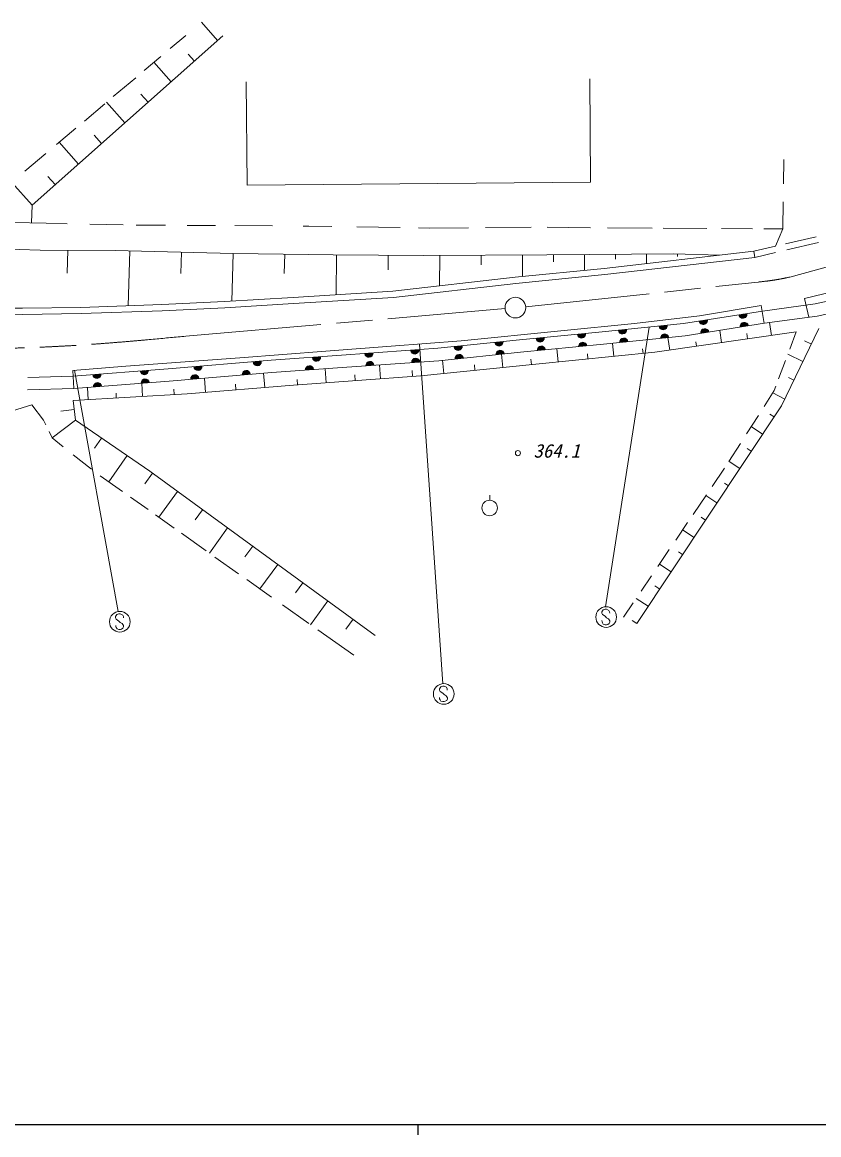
# Model space of a CAD drawing. Units: millimetres, scale not verified. Extents: x 40000 to 680000, y 20000 to 380000.
# Drawn here: x 129746 to 206772, y 204000 to 311619 of the extents above; entities that cross this region are included whole.
import ezdxf
from ezdxf.enums import TextEntityAlignment as Align

# ---------------------------------------------------------------- set-up
doc = ezdxf.new("R2010")
doc.units = ezdxf.units.MM
doc.header["$LTSCALE"] = 1000
doc.linetypes.add('CHAIN', pattern=[18.5, 12, -1.5, 3.5, -1.5])
for name, color, linetype, lineweight in [('M-BGD', 7, 'Continuous', 13), ('M-BMK', 2, 'CHAIN', 13), ('M-BMK-SRVR', 3, 'Continuous', 13), ('M-STR-STRC', 7, 'Continuous', 13), ('M-TTL-BAND', 7, 'Continuous', 25)]:
    doc.layers.add(name, color=color, linetype=linetype, lineweight=lineweight)
doc.styles.add('ＭＳ ゴシック', font='')
doc.styles.get('ＭＳ ゴシック').set_extended_font_data('MS Gothic')

msp = doc.modelspace()

# ---------------------------------------------------------------- linework, layer by layer
at = {"layer": 'M-BGD'}
for p, q in [((148636, 309856), (147070, 311619)), ((149155, 310318), (130695, 293915)), ((144052, 309072), (145558, 310343)), ((141549, 306958), (143133, 308295)), ((146393, 307864), (145797, 308535)), ((144151, 305871), (142484, 307747)), ((138547, 304424), (140720, 306258)), ((151487, 295852), (151401, 305852)), ((184627, 306140), (184713, 296141)), ((141908, 303878), (141217, 304656)), ((135752, 302065), (137725, 303730)), ((139665, 301886), (137898, 303876)), ((133045, 299779), (134943, 301381)), ((137423, 299893), (136711, 300695)), ((135180, 297901), (133311, 300004)), ((130007, 297214), (132023, 298916)), ((203349, 295972), (203382, 298349)), ((128725, 296132), (130695, 293915)), ((132937, 295908), (132225, 296710)), ((184713, 296141), (151487, 295852)), ((130695, 293915), (130644, 292211)), ((203287, 291637), (203324, 294239)), ((128875, 292257), (132055, 292175)), ((132055, 292175), (134104, 292131)), ((136280, 292084), (139508, 292014)), ((140748, 291999), (143585, 291983)), ((145685, 291971), (148434, 291956)), ((150314, 291946), (153944, 291925)), ((156926, 291909), (157470, 291906)), ((157470, 291906), (159678, 291869)), ((162110, 291828), (166296, 291757)), ((168059, 291728), (169092, 291710)), ((169092, 291710), (172907, 291744)), ((174560, 291758), (178969, 291796)), ((180517, 291784), (184702, 291747)), ((186353, 291733), (190663, 291694)), ((191741, 291685), (195948, 291667)), ((197376, 291662), (200352, 291649)), ((201457, 291645), (203287, 291637)), ((203287, 291637), (202575, 289950)), ((203545, 290178), (206512, 290876)), ((123551, 289812), (131477, 289580)), ((131477, 289580), (138741, 289523)), ((134146, 289559), (134081, 287357)), ((138741, 289523), (150149, 289262)), ((200489, 289459), (202575, 289950)), ((203688, 289595), (206754, 290316)), ((140146, 289491), (139991, 284193)), ((145145, 289377), (145085, 287324)), ((150144, 289262), (150009, 284634)), ((150149, 289262), (159814, 289106)), ((155143, 289181), (155089, 287325)), ((159814, 289106), (168579, 289062)), ((160106, 285257), (160125, 289104)), ((165125, 289079), (165118, 287666)), ((168579, 289062), (180464, 289105)), ((170125, 289067), (170110, 286111)), ((174125, 289082), (174120, 288163)), ((178125, 289096), (178115, 287019)), ((180464, 289105), (192769, 289211)), ((181125, 289110), (181122, 288434)), ((184125, 289136), (184118, 287617)), ((186034, 287808), (200489, 289459)), ((186098, 287212), (200592, 288867)), ((187126, 289162), (187123, 288695)), ((190126, 289188), (190121, 288275)), ((192769, 289211), (197172, 289080)), ((193126, 289201), (193125, 288968)), ((200489, 289459), (200594, 288867)), ((200592, 288867), (202604, 289340)), ((177414, 286949), (186034, 287808)), ((165595, 285593), (177414, 286949)), ((165648, 284995), (177478, 286353)), ((177478, 286353), (186098, 287212)), ((205398, 284904), (212234, 286572)), ((155930, 285001), (165595, 285593)), ((206414, 284373), (212872, 285772)), ((135413, 284039), (143244, 284303)), ((143244, 284303), (149311, 284590)), ((149311, 284590), (155930, 285001)), ((149344, 283991), (155967, 284402)), ((155967, 284402), (165648, 284995)), ((195252, 283206), (201220, 284224)), ((201220, 284224), (201484, 282489)), ((201343, 283682), (206414, 284373)), ((205815, 283080), (205398, 284904)), ((206622, 283190), (213137, 284602)), ((124841, 283387), (129782, 283351)), ((124851, 283987), (129779, 283951)), ((129779, 283951), (135413, 284039)), ((129782, 283351), (135428, 283439)), ((135428, 283439), (143268, 283703)), ((143268, 283703), (149344, 283991)), ((188959, 282462), (195252, 283206)), ((193689, 282471), (201343, 283682)), ((201518, 282494), (206622, 283190)), ((181839, 281757), (188959, 282462)), ((185833, 281656), (193689, 282471)), ((193845, 281280), (201518, 282494)), ((201994, 282559), (202192, 281321)), ((203161, 274509), (206790, 281992)), ((169920, 280075), (177826, 280890)), ((172192, 280800), (181839, 281757)), ((177826, 280890), (185833, 281656)), ((185952, 280462), (193845, 281280)), ((190923, 279699), (204576, 281664)), ((192183, 281108), (192363, 279906)), ((197200, 281811), (197377, 280628)), ((199818, 281499), (199891, 280990)), ((204576, 281664), (203961, 280003)), ((150781, 279143), (159097, 279812)), ((159097, 279812), (165438, 280281)), ((161066, 279450), (169920, 280075)), ((165438, 280281), (172192, 280800)), ((177945, 279696), (185952, 280462)), ((181435, 280030), (181569, 278766)), ((186826, 280553), (186949, 279303)), ((189735, 280035), (189780, 279585)), ((194881, 280700), (194942, 280277)), ((206061, 280488), (205398, 280810)), ((139753, 278357), (150781, 279143)), ((143857, 278107), (153804, 278939)), ((153804, 278939), (161066, 279450)), ((161151, 278253), (170024, 278879)), ((170024, 278879), (177945, 279696)), ((170396, 278917), (170524, 277639)), ((176229, 278225), (176100, 279505)), ((178944, 279031), (178998, 278509)), ((179418, 278552), (190923, 279699)), ((184397, 279528), (184444, 279053)), ((203554, 278905), (202896, 277129)), ((203776, 279503), (205239, 278794)), ((134626, 277942), (139753, 278357)), ((134721, 276181), (134626, 277942)), ((134656, 277380), (143857, 278107)), ((143955, 276911), (153896, 277743)), ((153090, 277686), (153212, 276279)), ((153896, 277743), (161151, 278253)), ((159032, 278104), (159131, 276734)), ((164297, 278475), (164398, 277122)), ((167454, 277927), (167496, 277351)), ((168283, 277409), (179418, 278552)), ((173472, 278464), (173525, 277947)), ((130281, 277255), (134656, 277380)), ((134721, 276181), (143955, 276911)), ((141301, 276701), (141386, 275419)), ((147355, 277195), (147459, 275815)), ((150353, 276619), (150398, 276052)), ((155975, 276501), (168283, 277409)), ((156321, 277072), (156361, 276530)), ((161900, 277501), (161941, 276941)), ((204366, 276994), (203833, 277253)), ((130260, 276054), (134721, 276181)), ((134682, 275024), (145699, 275673)), ((136065, 276287), (136133, 275109)), ((138814, 275734), (138841, 275269)), ((144401, 276134), (144433, 275599)), ((145699, 275673), (155975, 276501)), ((202471, 275981), (201484, 274438)), ((202343, 275782), (203477, 275161)), ((202627, 276403), (202471, 275981)), ((130684, 274596), (119385, 271236)), ((130684, 274596), (131798, 273138)), ((134883, 273116), (134682, 275024)), ((189180, 253451), (203161, 274509)), ((133489, 274007), (134775, 274143)), ((200941, 273589), (199800, 271805)), ((202455, 273446), (202052, 273714)), ((131798, 273138), (132020, 272681)), ((134883, 273116), (132637, 271410)), ((142069, 268191), (134883, 273116)), ((201349, 271780), (200250, 272509)), ((132342, 272018), (132637, 271410)), ((132637, 271410), (133710, 270555)), ((137402, 271390), (136744, 270430)), ((199208, 270879), (198078, 269113)), ((200242, 270114), (199837, 270383)), ((134674, 269788), (136444, 268379)), ((138132, 267148), (139877, 269693)), ((199136, 268448), (198095, 269139)), ((142332, 267999), (141592, 266982)), ((163882, 252308), (142069, 268191)), ((197648, 268474), (196458, 266718)), ((137274, 267755), (139451, 266214)), ((198030, 266781), (197647, 267036)), ((142943, 263741), (144758, 266233)), ((174950, 265379), (174950, 265879)), ((195906, 265902), (194617, 263999)), ((196924, 265115), (195854, 265825)), ((140219, 265669), (141911, 264471)), ((142629, 263963), (144428, 262688)), ((147183, 264467), (146459, 263473)), ((195818, 263449), (195391, 263732)), ((149608, 262702), (147839, 260272)), ((194088, 263218), (192945, 261530)), ((145136, 262187), (147517, 260501)), ((194711, 261783), (193611, 262513)), ((152033, 260936), (151287, 259910)), ((192322, 260610), (191216, 258978)), ((148384, 259887), (150669, 258269)), ((193605, 260116), (193196, 260388)), ((154458, 259170), (152736, 256804)), ((192499, 258450), (191367, 259201)), ((151463, 257706), (153865, 256005)), ((156884, 257404), (156165, 256417)), ((190599, 258067), (189602, 256595)), ((191393, 256784), (190919, 257098)), ((154904, 255269), (157449, 253466)), ((159309, 255638), (157633, 253336)), ((188820, 255440), (187882, 254056)), ((190287, 255118), (189124, 255890)), ((161734, 253872), (161029, 252904)), ((189180, 253451), (188720, 253757)), ((158327, 252845), (161805, 250381))]:
    msp.add_line(p, q, dxfattribs=at)
for centre, radius in [((177681, 269939), 250), ((174945, 264633), 750)]:
    msp.add_circle(centre, radius, dxfattribs=at)
for centre, radius, start, end in [((199430, 283379), 400, 188.99128, 8.99128), ((199430, 283379), 400, 188.99128, 8.99128), ((199430, 283379), 350, 188.99128, 8.99128), ((199430, 283379), 300, 188.99128, 8.99128), ((199430, 283379), 250, 188.99128, 8.99128), ((199430, 283379), 200, 188.99128, 8.99128), ((199430, 283379), 150, 188.99128, 8.99128), ((199430, 283379), 100, 188.99128, 8.99128), ((199430, 283379), 50, 188.99128, 8.99128), ((191725, 282267), 400, 185.92012, 5.92012), ((191725, 282267), 400, 185.92012, 5.92012), ((191725, 282267), 350, 185.92012, 5.92012), ((191725, 282267), 300, 185.92012, 5.92012), ((191725, 282267), 250, 185.92012, 5.92012), ((191725, 282267), 200, 185.92012, 5.92012), ((191725, 282267), 150, 185.92012, 5.92012), ((191725, 282267), 100, 185.92012, 5.92012), ((191725, 282267), 50, 185.92012, 5.92012), ((195603, 282773), 400, 188.99128, 8.99128), ((195603, 282773), 400, 188.99128, 8.99128), ((195603, 282773), 350, 188.99128, 8.99128), ((195603, 282773), 300, 188.99128, 8.99128), ((195755, 281582), 400, 8.99128, 188.99128), ((195755, 281582), 400, 8.99128, 188.99128), ((195603, 282773), 250, 188.99128, 8.99128), ((195603, 282773), 200, 188.99128, 8.99128), ((195603, 282773), 150, 188.99128, 8.99128), ((195603, 282773), 100, 188.99128, 8.99128), ((195603, 282773), 50, 188.99128, 8.99128), ((199574, 282187), 400, 8.99128, 188.99128), ((199574, 282187), 400, 8.99128, 188.99128), ((199574, 282187), 350, 8.99128, 188.99128), ((199574, 282187), 300, 8.99128, 188.99128), ((199574, 282187), 250, 8.99128, 188.99128), ((199574, 282187), 200, 8.99128, 188.99128), ((199574, 282187), 150, 8.99128, 188.99128), ((199574, 282187), 100, 8.99128, 188.99128), ((199574, 282187), 50, 8.99128, 188.99128), ((179828, 281081), 400, 185.46665, 5.46665), ((179828, 281081), 400, 185.46665, 5.46665), ((179828, 281081), 350, 185.46665, 5.46665), ((179828, 281081), 300, 185.46665, 5.46665), ((179828, 281081), 250, 185.46665, 5.46665), ((179828, 281081), 200, 185.46665, 5.46665), ((179828, 281081), 150, 185.46665, 5.46665), ((179828, 281081), 100, 185.46665, 5.46665), ((179828, 281081), 50, 185.46665, 5.46665), ((183831, 281464), 400, 185.46665, 5.46665), ((183831, 281464), 400, 185.46665, 5.46665), ((183831, 281464), 350, 185.46665, 5.46665), ((183831, 281464), 300, 185.46665, 5.46665), ((183831, 281464), 250, 185.46665, 5.46665), ((183831, 281464), 200, 185.46665, 5.46665), ((183831, 281464), 150, 185.46665, 5.46665), ((183831, 281464), 100, 185.46665, 5.46665), ((183831, 281464), 50, 185.46665, 5.46665), ((187797, 281860), 400, 185.92012, 5.92012), ((187797, 281860), 400, 185.92012, 5.92012), ((187797, 281860), 350, 185.92012, 5.92012), ((187797, 281860), 300, 185.92012, 5.92012), ((187925, 280666), 400, 5.92012, 185.92012), ((187925, 280666), 400, 5.92012, 185.92012), ((187797, 281860), 250, 185.92012, 5.92012), ((187925, 280666), 350, 5.92012, 185.92012), ((187797, 281860), 200, 185.92012, 5.92012), ((187925, 280666), 300, 5.92012, 185.92012), ((187797, 281860), 150, 185.92012, 5.92012), ((187925, 280666), 250, 5.92012, 185.92012), ((187797, 281860), 100, 185.92012, 5.92012), ((187797, 281860), 50, 185.92012, 5.92012), ((191872, 281076), 400, 5.92012, 185.92012), ((191872, 281076), 400, 5.92012, 185.92012), ((191872, 281076), 350, 5.92012, 185.92012), ((191872, 281076), 300, 5.92012, 185.92012), ((191872, 281076), 250, 5.92012, 185.92012), ((191872, 281076), 200, 5.92012, 185.92012), ((191872, 281076), 150, 5.92012, 185.92012), ((191872, 281076), 100, 5.92012, 185.92012), ((191872, 281076), 50, 5.92012, 185.92012), ((195755, 281582), 350, 8.99128, 188.99128), ((195755, 281582), 300, 8.99128, 188.99128), ((195755, 281582), 250, 8.99128, 188.99128), ((195755, 281582), 200, 8.99128, 188.99128), ((195755, 281582), 150, 8.99128, 188.99128), ((195755, 281582), 100, 8.99128, 188.99128), ((195755, 281582), 50, 8.99128, 188.99128), ((167706, 279919), 400, 184.03316, 4.03316), ((167706, 279919), 400, 184.03316, 4.03316), ((167706, 279919), 350, 184.03316, 4.03316), ((167706, 279919), 300, 184.03316, 4.03316), ((167706, 279919), 250, 184.03316, 4.03316), ((167706, 279919), 200, 184.03316, 4.03316), ((167706, 279919), 150, 184.03316, 4.03316), ((167706, 279919), 100, 184.03316, 4.03316), ((167706, 279919), 50, 184.03316, 4.03316), ((171896, 280278), 400, 185.88622, 5.88622), ((171896, 280278), 400, 185.88622, 5.88622), ((171896, 280278), 350, 185.88622, 5.88622), ((171896, 280278), 300, 185.88622, 5.88622), ((171896, 280278), 250, 185.88622, 5.88622), ((171896, 280278), 200, 185.88622, 5.88622), ((171896, 280278), 150, 185.88622, 5.88622), ((171896, 280278), 100, 185.88622, 5.88622), ((171896, 280278), 50, 185.88622, 5.88622), ((175850, 280686), 400, 185.88622, 5.88622), ((175850, 280686), 400, 185.88622, 5.88622), ((175850, 280686), 350, 185.88622, 5.88622), ((175850, 280686), 300, 185.88622, 5.88622), ((175965, 279491), 400, 5.88622, 185.88622), ((175965, 279491), 400, 5.88622, 185.88622), ((175850, 280686), 250, 185.88622, 5.88622), ((175965, 279491), 350, 5.88622, 185.88622), ((175850, 280686), 200, 185.88622, 5.88622), ((175850, 280686), 150, 185.88622, 5.88622), ((175850, 280686), 100, 185.88622, 5.88622), ((175850, 280686), 50, 185.88622, 5.88622), ((179947, 279887), 400, 5.46665, 185.46665), ((179947, 279887), 400, 5.46665, 185.46665), ((179947, 279887), 350, 5.46665, 185.46665), ((179947, 279887), 300, 5.46665, 185.46665), ((179947, 279887), 250, 5.46665, 185.46665), ((179947, 279887), 200, 5.46665, 185.46665), ((179947, 279887), 150, 5.46665, 185.46665), ((179947, 279887), 100, 5.46665, 185.46665), ((179947, 279887), 50, 5.46665, 185.46665), ((183950, 280270), 400, 5.46665, 185.46665), ((183950, 280270), 400, 5.46665, 185.46665), ((183950, 280270), 350, 5.46665, 185.46665), ((183950, 280270), 300, 5.46665, 185.46665), ((183950, 280270), 250, 5.46665, 185.46665), ((183950, 280270), 200, 5.46665, 185.46665), ((183950, 280270), 150, 5.46665, 185.46665), ((183950, 280270), 100, 5.46665, 185.46665), ((183950, 280270), 50, 5.46665, 185.46665), ((187925, 280666), 200, 5.92012, 185.92012), ((187925, 280666), 150, 5.92012, 185.92012), ((187925, 280666), 100, 5.92012, 185.92012), ((187925, 280666), 50, 5.92012, 185.92012), ((152462, 278778), 400, 184.46482, 4.46482), ((152462, 278778), 400, 184.46482, 4.46482), ((152462, 278778), 350, 184.46482, 4.46482), ((152462, 278778), 300, 184.46482, 4.46482), ((152462, 278778), 250, 184.46482, 4.46482), ((152462, 278778), 200, 184.46482, 4.46482), ((152462, 278778), 150, 184.46482, 4.46482), ((152462, 278778), 100, 184.46482, 4.46482), ((152462, 278778), 50, 184.46482, 4.46482), ((158198, 279226), 400, 184.46482, 4.46482), ((158198, 279226), 400, 184.46482, 4.46482), ((158198, 279226), 350, 184.46482, 4.46482), ((158198, 279226), 300, 184.46482, 4.46482), ((158198, 279226), 250, 184.46482, 4.46482), ((158198, 279226), 200, 184.46482, 4.46482), ((158198, 279226), 150, 184.46482, 4.46482), ((158198, 279226), 100, 184.46482, 4.46482), ((158198, 279226), 50, 184.46482, 4.46482), ((163280, 279606), 400, 184.03316, 4.03316), ((163280, 279606), 400, 184.03316, 4.03316), ((163280, 279606), 350, 184.03316, 4.03316), ((163369, 278410), 400, 4.03316, 184.03316), ((163369, 278410), 400, 4.03316, 184.03316), ((163280, 279606), 300, 184.03316, 4.03316), ((163369, 278410), 350, 4.03316, 184.03316), ((163280, 279606), 250, 184.03316, 4.03316), ((163280, 279606), 200, 184.03316, 4.03316), ((163280, 279606), 150, 184.03316, 4.03316), ((163280, 279606), 100, 184.03316, 4.03316), ((163280, 279606), 50, 184.03316, 4.03316), ((167805, 278722), 400, 4.03316, 184.03316), ((167805, 278722), 400, 4.03316, 184.03316), ((167805, 278722), 350, 4.03316, 184.03316), ((167805, 278722), 300, 4.03316, 184.03316), ((167805, 278722), 250, 4.03316, 184.03316), ((167805, 278722), 200, 4.03316, 184.03316), ((167805, 278722), 150, 4.03316, 184.03316), ((167805, 278722), 100, 4.03316, 184.03316), ((167805, 278722), 50, 4.03316, 184.03316), ((172004, 279083), 400, 5.88622, 185.88622), ((172004, 279083), 400, 5.88622, 185.88622), ((172004, 279083), 350, 5.88622, 185.88622), ((172004, 279083), 300, 5.88622, 185.88622), ((172004, 279083), 250, 5.88622, 185.88622), ((172004, 279083), 200, 5.88622, 185.88622), ((172004, 279083), 150, 5.88622, 185.88622), ((172004, 279083), 100, 5.88622, 185.88622), ((172004, 279083), 50, 5.88622, 185.88622), ((175965, 279491), 300, 5.88622, 185.88622), ((175965, 279491), 250, 5.88622, 185.88622), ((175965, 279491), 200, 5.88622, 185.88622), ((175965, 279491), 150, 5.88622, 185.88622), ((175965, 279491), 100, 5.88622, 185.88622), ((175965, 279491), 50, 5.88622, 185.88622), ((141557, 277925), 400, 184.51649, 4.51649), ((141557, 277925), 400, 184.51649, 4.51649), ((141557, 277925), 350, 184.51649, 4.51649), ((141557, 277925), 300, 184.51649, 4.51649), ((141557, 277925), 250, 184.51649, 4.51649), ((141557, 277925), 200, 184.51649, 4.51649), ((141557, 277925), 150, 184.51649, 4.51649), ((141557, 277925), 100, 184.51649, 4.51649), ((141557, 277925), 50, 184.51649, 4.51649), ((146726, 278331), 400, 184.46482, 4.46482), ((146726, 278331), 400, 184.46482, 4.46482), ((146726, 278331), 350, 184.46482, 4.46482), ((146726, 278331), 300, 184.46482, 4.46482), ((146726, 278331), 250, 184.46482, 4.46482), ((146726, 278331), 200, 184.46482, 4.46482), ((146726, 278331), 150, 184.46482, 4.46482), ((146726, 278331), 100, 184.46482, 4.46482), ((146726, 278331), 50, 184.46482, 4.46482), ((151411, 277535), 400, 4.78606, 184.78606), ((151411, 277535), 400, 4.78606, 184.78606), ((151411, 277535), 350, 4.78606, 184.78606), ((151411, 277535), 300, 4.78606, 184.78606), ((151411, 277535), 250, 4.78606, 184.78606), ((151411, 277535), 200, 4.78606, 184.78606), ((151411, 277535), 150, 4.78606, 184.78606), ((157523, 277998), 400, 4.02437, 184.02437), ((157523, 277998), 400, 4.02437, 184.02437), ((157523, 277998), 350, 4.02437, 184.02437), ((157523, 277998), 300, 4.02437, 184.02437), ((157523, 277998), 250, 4.02437, 184.02437), ((157523, 277998), 200, 4.02437, 184.02437), ((157523, 277998), 150, 4.02437, 184.02437), ((157523, 277998), 100, 4.02437, 184.02437), ((157523, 277998), 50, 4.02437, 184.02437), ((163369, 278410), 300, 4.03316, 184.03316), ((163369, 278410), 250, 4.03316, 184.03316), ((163369, 278410), 200, 4.03316, 184.03316), ((163369, 278410), 150, 4.03316, 184.03316), ((163369, 278410), 100, 4.03316, 184.03316), ((163369, 278410), 50, 4.03316, 184.03316), ((136957, 277561), 400, 184.51649, 4.51649), ((136957, 277561), 400, 184.51649, 4.51649), ((136957, 277561), 350, 184.51649, 4.51649), ((137029, 276363), 400, 4.51649, 184.51649), ((137029, 276363), 400, 4.51649, 184.51649), ((136957, 277561), 300, 184.51649, 4.51649), ((137029, 276363), 350, 4.51649, 184.51649), ((136957, 277561), 250, 184.51649, 4.51649), ((137029, 276363), 300, 4.51649, 184.51649), ((136957, 277561), 200, 184.51649, 4.51649), ((137029, 276363), 250, 4.51649, 184.51649), ((136957, 277561), 150, 184.51649, 4.51649), ((136957, 277561), 100, 184.51649, 4.51649), ((136957, 277561), 50, 184.51649, 4.51649), ((141646, 276728), 400, 4.51649, 184.51649), ((141646, 276728), 400, 4.51649, 184.51649), ((141646, 276728), 350, 4.51649, 184.51649), ((141646, 276728), 300, 4.51649, 184.51649), ((141646, 276728), 250, 4.51649, 184.51649), ((141646, 276728), 200, 4.51649, 184.51649), ((141646, 276728), 150, 4.51649, 184.51649), ((141646, 276728), 100, 4.51649, 184.51649), ((141646, 276728), 50, 4.51649, 184.51649), ((146440, 277119), 400, 4.78606, 184.78606), ((146440, 277119), 400, 4.78606, 184.78606), ((146440, 277119), 350, 4.78606, 184.78606), ((146440, 277119), 300, 4.78606, 184.78606), ((146440, 277119), 250, 4.78606, 184.78606), ((146440, 277119), 200, 4.78606, 184.78606), ((146440, 277119), 150, 4.78606, 184.78606), ((146440, 277119), 100, 4.78606, 184.78606), ((146440, 277119), 50, 4.78606, 184.78606), ((151411, 277535), 100, 4.78606, 184.78606), ((151411, 277535), 50, 4.78606, 184.78606), ((137029, 276363), 200, 4.51649, 184.51649), ((137029, 276363), 150, 4.51649, 184.51649), ((137029, 276363), 100, 4.51649, 184.51649), ((137029, 276363), 50, 4.51649, 184.51649)]:
    msp.add_arc(centre, radius, start, end, dxfattribs=at)
at = {"layer": 'M-BMK'}
for p, q in [((203962, 286962), (273691, 305967)), ((178432, 284082), (200905, 286484)), ((146676, 281359), (176439, 283913))]:
    msp.add_line(p, q, dxfattribs=at)
for points, knots in [([(200905, 286484), (201195, 286516), (201486, 286548), (201776, 286584), (202118, 286627), (202459, 286676), (202798, 286735), (203188, 286802), (203575, 286882), (203962, 286962)], [0, 0, 0, 0, 1, 1, 1, 2, 2, 2, 3, 3, 3, 3]), ([(99667, 282927), (103972, 282108), (108277, 281290), (112623, 280775), (116248, 280346), (119901, 280129), (123553, 280072), (127301, 280013), (131049, 280124), (134788, 280354), (138757, 280599), (142717, 280979), (146676, 281359)], [0, 0, 0, 0, 1, 1, 1, 2, 2, 2, 3, 3, 3, 4, 4, 4, 4])]:
    msp.add_open_spline(points, degree=3, knots=knots, dxfattribs=at)
at = {"layer": 'M-BMK-SRVR'}
msp.add_circle((177435, 284011), 1000, dxfattribs=at)
at = {"layer": 'M-STR-STRC'}
for p, q in [((186153, 255079), (190367, 282126)), ((170431, 247636), (168176, 280491)), ((139028, 254616), (134787, 277955)), ((138896, 254323), (138773, 254138)), ((138773, 254138), (138777, 254006)), ((138777, 254006), (138842, 253878)), ((139087, 254391), (138896, 254323)), ((139208, 254389), (139087, 254391)), ((139460, 254273), (139208, 254389)), ((139524, 254142), (139460, 254273)), ((139525, 254013), (139524, 254142)), ((185924, 254775), (185801, 254590)), ((185801, 254590), (185805, 254458)), ((185805, 254458), (185870, 254330)), ((185870, 254330), (186127, 254150)), ((186115, 254843), (185924, 254775)), ((186236, 254841), (186115, 254843)), ((186127, 254150), (186257, 254020)), ((186488, 254725), (186236, 254841)), ((186257, 254020), (186437, 253905)), ((186552, 254594), (186488, 254725)), ((186553, 254465), (186552, 254594)), ((138785, 253158), (138781, 253279)), ((138825, 253056), (138785, 253158)), ((138910, 252946), (138825, 253056)), ((138842, 253878), (139099, 253698)), ((139098, 252887), (138910, 252946)), ((139099, 253698), (139229, 253568)), ((139229, 253568), (139409, 253453)), ((139332, 252918), (139232, 252888)), ((139473, 253011), (139332, 252918)), ((139409, 253453), (139537, 253254)), ((139533, 253144), (139473, 253011)), ((139537, 253254), (139533, 253144)), ((185813, 253610), (185809, 253731)), ((185853, 253508), (185813, 253610)), ((185938, 253398), (185853, 253508)), ((186126, 253339), (185938, 253398)), ((186260, 253340), (186126, 253339)), ((186360, 253370), (186260, 253340)), ((186501, 253464), (186360, 253370)), ((186437, 253905), (186565, 253706)), ((186561, 253596), (186501, 253464)), ((186565, 253706), (186561, 253596)), ((139232, 252888), (139098, 252887)), ((170219, 247334), (170097, 247148)), ((170097, 247148), (170101, 247017)), ((170101, 247017), (170165, 246888)), ((170165, 246888), (170422, 246709)), ((170411, 247401), (170219, 247334)), ((170532, 247400), (170411, 247401)), ((170422, 246709), (170553, 246578)), ((170783, 247283), (170532, 247400)), ((170553, 246578), (170733, 246464)), ((170733, 246464), (170861, 246265)), ((170848, 247152), (170783, 247283)), ((170849, 247023), (170848, 247152)), ((170108, 246169), (170105, 246290)), ((170149, 246066), (170108, 246169)), ((170234, 245957), (170149, 246066)), ((170421, 245898), (170234, 245957)), ((170556, 245899), (170421, 245898)), ((170656, 245929), (170556, 245899)), ((170797, 246022), (170656, 245929)), ((170856, 246154), (170797, 246022)), ((170861, 246265), (170856, 246154))]:
    msp.add_line(p, q, dxfattribs=at)
for centre in [(186213, 254081), (139185, 253629), (170509, 246639)]:
    msp.add_circle(centre, 1000, dxfattribs=at)
at = {"layer": 'M-TTL-BAND'}
for p, q in [((40000, 205000), (579000, 205000)), ((168000, 205000), (168000, 204000))]:
    msp.add_line(p, q, dxfattribs=at)

# ---------------------------------------------------------------- texts
at = {"layer": 'M-BGD', "style": 'ＭＳ ゴシック', "oblique": 15}
msp.add_text('364.1', height=1320, rotation=359.98, dxfattribs=at).set_placement((179188, 269102), align=Align.BOTTOM_LEFT)

doc.saveas('drawing.dxf')
